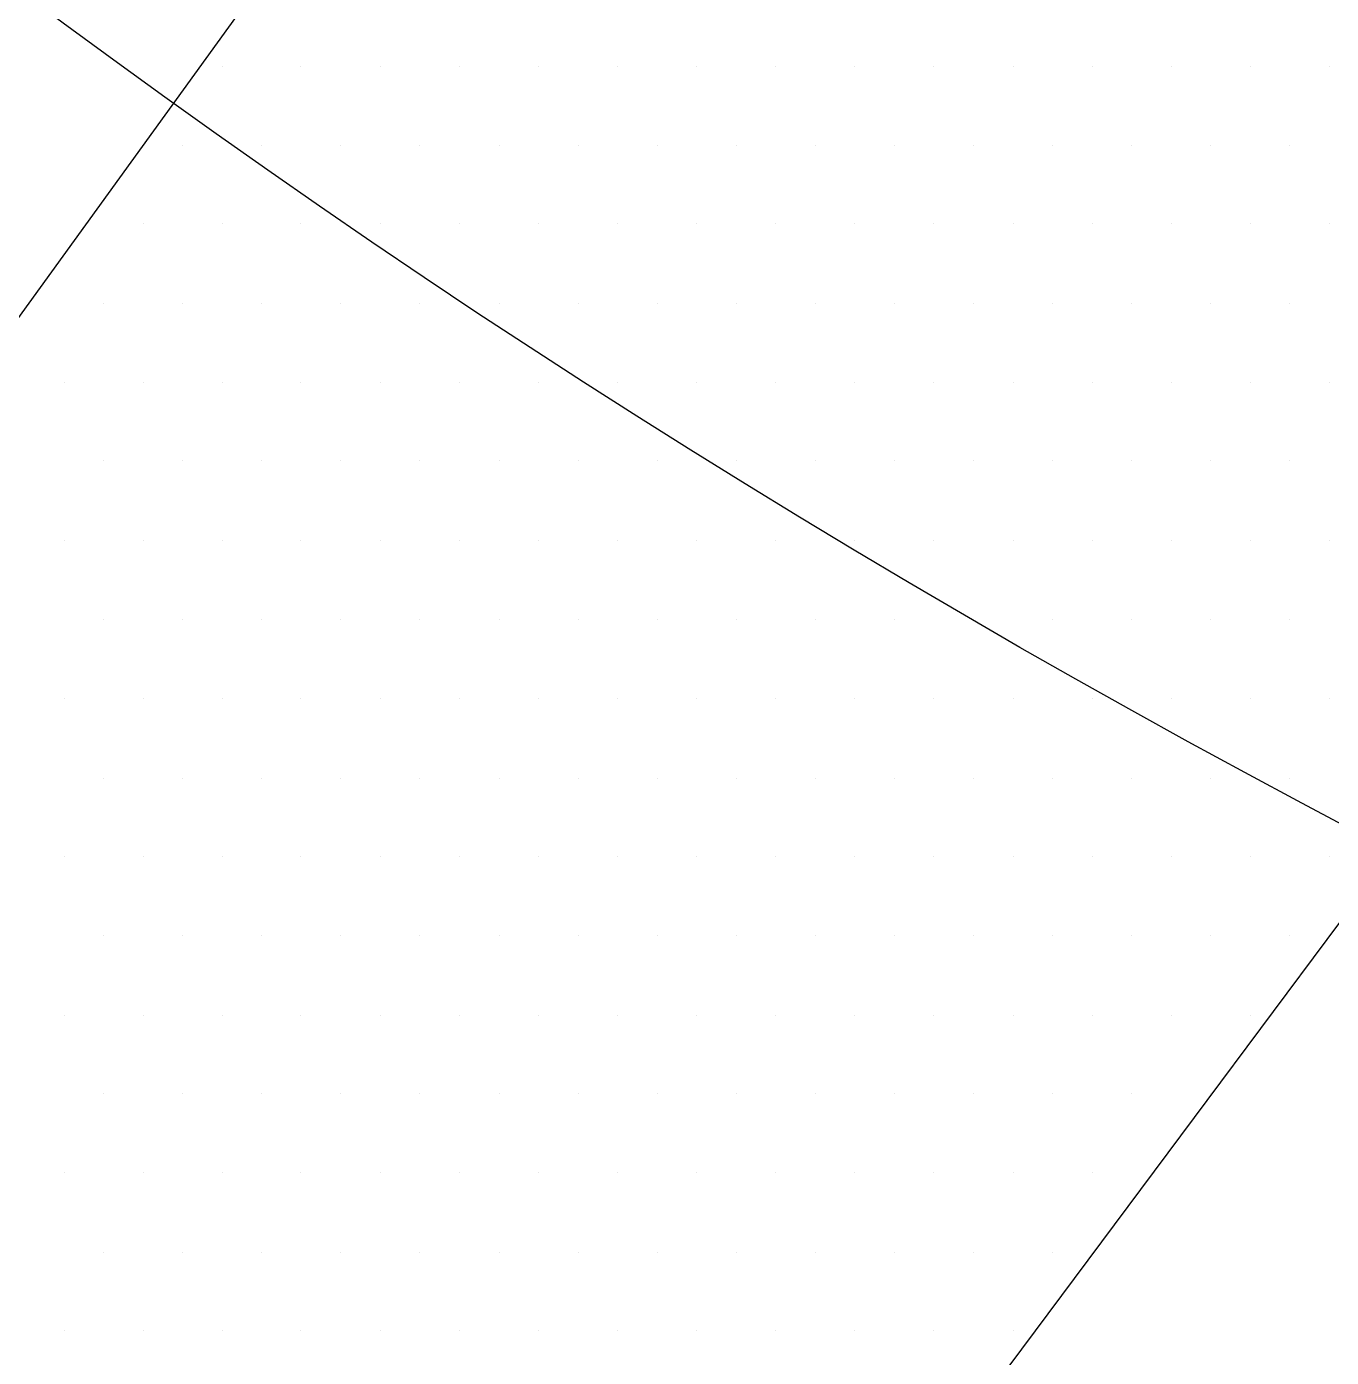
# Paper-space layout 'TOP_A1_00200_01-01-2017_MODELE' of a CAD drawing. Header units: millimetres. Extents: x -52 to 293, y -3 to 294.
# Drawn here: x 202.616 to 203.524, y 124.434 to 125.361 of the extents above; entities that cross this region are included whole.
import ezdxf

# ---------------------------------------------------------------- set-up
doc = ezdxf.new("R2010")
doc.units = ezdxf.units.MM
doc.header["$LTSCALE"] = 2
doc.linetypes.add('CACHEX2', pattern=[0.75, 0.5, -0.25])
for name, color, linetype in [('CALQUE_7', 4, 'Continuous'), ('CARTOUCHE', 7, 'Continuous'), ('rosace', 7, 'Continuous')]:
    doc.layers.add(name, color=color, linetype=linetype)

# ---------------------------------------------------------------- blocks, each defined once
blk = doc.blocks.new('A$C715108E3')
at = {"layer": 'CALQUE_7', "color": 131}
for p, q in [((-15.8713, -21.5878), (-15.8713, -21.5878)), ((-15.845, -21.5878), (-15.845, -21.5878)), ((-15.754, -21.5878), (-15.754, -21.5878)), ((-15.6619, -21.5878), (-15.6619, -21.5878)), ((-15.5699, -21.5878), (-15.5699, -21.5878)), ((-15.4786, -21.5878), (-15.4786, -21.5878)), ((-15.3866, -21.5878), (-15.3866, -21.5878)), ((-15.2948, -21.5878), (-15.2948, -21.5878)), ((-15.203, -21.5878), (-15.203, -21.5878)), ((-15.1117, -21.5878), (-15.1117, -21.5878)), ((-15.0197, -21.5878), (-15.0197, -21.5878)), ((-14.9278, -21.5878), (-14.9278, -21.5878)), ((-14.8364, -21.5878), (-14.8364, -21.5878)), ((-14.7444, -21.5878), (-14.7444, -21.5878)), ((-14.6527, -21.5878), (-14.6527, -21.5878)), ((-14.5611, -21.5878), (-14.5611, -21.5878)), ((-15.9376, -21.6792), (-15.9376, -21.6792)), ((-15.8915, -21.6792), (-15.8915, -21.6792)), ((-15.7995, -21.6792), (-15.7995, -21.6792)), ((-15.7075, -21.6792), (-15.7075, -21.6792)), ((-15.616, -21.6792), (-15.616, -21.6792)), ((-15.5242, -21.6792), (-15.5242, -21.6792)), ((-15.4324, -21.6792), (-15.4324, -21.6792)), ((-15.3409, -21.6792), (-15.3409, -21.6792)), ((-15.2491, -21.6792), (-15.2491, -21.6792)), ((-15.1572, -21.6792), (-15.1572, -21.6792)), ((-15.0652, -21.6792), (-15.0652, -21.6792)), ((-14.9739, -21.6792), (-14.9739, -21.6792)), ((-14.8819, -21.6792), (-14.8819, -21.6792)), ((-14.7903, -21.6792), (-14.7903, -21.6792)), ((-14.6988, -21.6792), (-14.6988, -21.6792)), ((-14.607, -21.6792), (-14.607, -21.6792)), ((-16.0032, -21.7705), (-16.0032, -21.7705)), ((-15.9369, -21.7705), (-15.9369, -21.7705)), ((-15.845, -21.7705), (-15.845, -21.7705)), ((-15.754, -21.7705), (-15.754, -21.7705)), ((-15.6619, -21.7705), (-15.6619, -21.7705)), ((-15.5699, -21.7705), (-15.5699, -21.7705)), ((-15.4786, -21.7705), (-15.4786, -21.7705)), ((-15.3866, -21.7705), (-15.3866, -21.7705)), ((-15.2948, -21.7705), (-15.2948, -21.7705)), ((-15.203, -21.7705), (-15.203, -21.7705)), ((-15.1117, -21.7705), (-15.1117, -21.7705)), ((-15.0197, -21.7705), (-15.0197, -21.7705)), ((-14.9278, -21.7705), (-14.9278, -21.7705)), ((-14.8364, -21.7705), (-14.8364, -21.7705)), ((-14.7444, -21.7705), (-14.7444, -21.7705)), ((-14.6527, -21.7705), (-14.6527, -21.7705)), ((-14.5611, -21.7705), (-14.5611, -21.7705)), ((-16.0697, -21.8631), (-16.0697, -21.8631)), ((-15.9828, -21.8631), (-15.9828, -21.8631)), ((-15.8915, -21.8631), (-15.8915, -21.8631)), ((-15.7995, -21.8631), (-15.7995, -21.8631)), ((-15.7075, -21.8631), (-15.7075, -21.8631)), ((-15.616, -21.8631), (-15.616, -21.8631)), ((-15.5242, -21.8631), (-15.5242, -21.8631)), ((-15.4324, -21.8631), (-15.4324, -21.8631)), ((-15.3409, -21.8631), (-15.3409, -21.8631)), ((-15.2491, -21.8631), (-15.2491, -21.8631)), ((-15.1572, -21.8631), (-15.1572, -21.8631)), ((-15.0652, -21.8631), (-15.0652, -21.8631)), ((-14.9739, -21.8631), (-14.9739, -21.8631)), ((-14.8819, -21.8631), (-14.8819, -21.8631)), ((-14.7903, -21.8631), (-14.7903, -21.8631)), ((-14.6988, -21.8631), (-14.6988, -21.8631)), ((-14.607, -21.8631), (-14.607, -21.8631)), ((-16.0287, -21.9543), (-16.0287, -21.9543)), ((-15.9369, -21.9543), (-15.9369, -21.9543)), ((-15.845, -21.9543), (-15.845, -21.9543)), ((-15.754, -21.9543), (-15.754, -21.9543)), ((-15.6619, -21.9543), (-15.6619, -21.9543)), ((-15.5699, -21.9543), (-15.5699, -21.9543)), ((-15.4786, -21.9543), (-15.4786, -21.9543)), ((-15.3866, -21.9543), (-15.3866, -21.9543)), ((-15.2948, -21.9543), (-15.2948, -21.9543)), ((-15.203, -21.9543), (-15.203, -21.9543)), ((-15.1117, -21.9543), (-15.1117, -21.9543)), ((-15.0197, -21.9543), (-15.0197, -21.9543)), ((-14.9278, -21.9543), (-14.9278, -21.9543)), ((-14.8364, -21.9543), (-14.8364, -21.9543)), ((-14.7444, -21.9543), (-14.7444, -21.9543)), ((-14.6527, -21.9543), (-14.6527, -21.9543)), ((-14.5611, -21.9543), (-14.5611, -21.9543)), ((-15.9828, -22.0454), (-15.9828, -22.0454)), ((-15.8915, -22.0454), (-15.8915, -22.0454)), ((-15.7995, -22.0454), (-15.7995, -22.0454)), ((-15.7075, -22.0454), (-15.7075, -22.0454)), ((-15.616, -22.0454), (-15.616, -22.0454)), ((-15.5242, -22.0454), (-15.5242, -22.0454)), ((-15.4324, -22.0454), (-15.4324, -22.0454)), ((-15.3409, -22.0454), (-15.3409, -22.0454)), ((-15.2491, -22.0454), (-15.2491, -22.0454)), ((-15.1572, -22.0454), (-15.1572, -22.0454)), ((-15.0652, -22.0454), (-15.0652, -22.0454)), ((-14.9739, -22.0454), (-14.9739, -22.0454)), ((-14.8819, -22.0454), (-14.8819, -22.0454)), ((-14.7903, -22.0454), (-14.7903, -22.0454)), ((-14.6988, -22.0454), (-14.6988, -22.0454)), ((-14.607, -22.0454), (-14.607, -22.0454)), ((-16.0287, -22.1382), (-16.0287, -22.1382)), ((-15.9369, -22.1382), (-15.9369, -22.1382)), ((-15.845, -22.1382), (-15.845, -22.1382)), ((-15.754, -22.1382), (-15.754, -22.1382)), ((-15.6619, -22.1382), (-15.6619, -22.1382)), ((-15.5699, -22.1382), (-15.5699, -22.1382)), ((-15.4786, -22.1382), (-15.4786, -22.1382)), ((-15.3866, -22.1382), (-15.3866, -22.1382)), ((-15.2948, -22.1382), (-15.2948, -22.1382)), ((-15.203, -22.1382), (-15.203, -22.1382)), ((-15.1117, -22.1382), (-15.1117, -22.1382)), ((-15.0197, -22.1382), (-15.0197, -22.1382)), ((-14.9278, -22.1382), (-14.9278, -22.1382)), ((-14.8364, -22.1382), (-14.8364, -22.1382)), ((-14.7444, -22.1382), (-14.7444, -22.1382)), ((-14.6527, -22.1382), (-14.6527, -22.1382)), ((-14.5611, -22.1382), (-14.5611, -22.1382)), ((-15.9828, -22.2295), (-15.9828, -22.2295)), ((-15.8915, -22.2295), (-15.8915, -22.2295)), ((-15.7995, -22.2295), (-15.7995, -22.2295)), ((-15.7075, -22.2295), (-15.7075, -22.2295)), ((-15.616, -22.2295), (-15.616, -22.2295)), ((-15.5242, -22.2295), (-15.5242, -22.2295)), ((-15.4324, -22.2295), (-15.4324, -22.2295)), ((-15.3409, -22.2295), (-15.3409, -22.2295)), ((-15.2491, -22.2295), (-15.2491, -22.2295)), ((-15.1572, -22.2295), (-15.1572, -22.2295)), ((-15.0652, -22.2295), (-15.0652, -22.2295)), ((-14.9739, -22.2295), (-14.9739, -22.2295)), ((-14.8819, -22.2295), (-14.8819, -22.2295)), ((-14.7903, -22.2295), (-14.7903, -22.2295)), ((-14.6988, -22.2295), (-14.6988, -22.2295)), ((-14.607, -22.2295), (-14.607, -22.2295)), ((-16.0287, -22.3209), (-16.0287, -22.3209)), ((-15.9369, -22.3209), (-15.9369, -22.3209)), ((-15.845, -22.3209), (-15.845, -22.3209)), ((-15.754, -22.3209), (-15.754, -22.3209)), ((-15.6619, -22.3209), (-15.6619, -22.3209)), ((-15.5699, -22.3209), (-15.5699, -22.3209)), ((-15.4786, -22.3209), (-15.4786, -22.3209)), ((-15.3866, -22.3209), (-15.3866, -22.3209)), ((-15.2948, -22.3209), (-15.2948, -22.3209)), ((-15.203, -22.3209), (-15.203, -22.3209)), ((-15.1117, -22.3209), (-15.1117, -22.3209)), ((-15.0197, -22.3209), (-15.0197, -22.3209)), ((-14.9278, -22.3209), (-14.9278, -22.3209)), ((-14.8364, -22.3209), (-14.8364, -22.3209)), ((-14.7444, -22.3209), (-14.7444, -22.3209)), ((-14.6527, -22.3209), (-14.6527, -22.3209)), ((-14.5611, -22.3209), (-14.5611, -22.3209)), ((-15.9828, -22.4135), (-15.9828, -22.4135)), ((-15.8915, -22.4135), (-15.8915, -22.4135)), ((-15.7995, -22.4135), (-15.7995, -22.4135)), ((-15.7075, -22.4135), (-15.7075, -22.4135)), ((-15.616, -22.4135), (-15.616, -22.4135)), ((-15.5242, -22.4135), (-15.5242, -22.4135)), ((-15.4324, -22.4135), (-15.4324, -22.4135)), ((-15.3409, -22.4135), (-15.3409, -22.4135)), ((-15.2491, -22.4135), (-15.2491, -22.4135)), ((-15.1572, -22.4135), (-15.1572, -22.4135)), ((-15.0652, -22.4135), (-15.0652, -22.4135)), ((-14.9739, -22.4135), (-14.9739, -22.4135)), ((-14.8819, -22.4135), (-14.8819, -22.4135)), ((-14.7903, -22.4135), (-14.7903, -22.4135)), ((-14.6988, -22.4135), (-14.6988, -22.4135)), ((-14.607, -22.4135), (-14.607, -22.4135)), ((-16.0287, -22.5048), (-16.0287, -22.5048)), ((-15.9369, -22.5048), (-15.9369, -22.5048)), ((-15.845, -22.5048), (-15.845, -22.5048)), ((-15.754, -22.5048), (-15.754, -22.5048)), ((-15.6619, -22.5048), (-15.6619, -22.5048)), ((-15.5699, -22.5048), (-15.5699, -22.5048)), ((-15.4786, -22.5048), (-15.4786, -22.5048)), ((-15.3866, -22.5048), (-15.3866, -22.5048)), ((-15.2948, -22.5048), (-15.2948, -22.5048)), ((-15.203, -22.5048), (-15.203, -22.5048)), ((-15.1117, -22.5048), (-15.1117, -22.5048)), ((-15.0197, -22.5048), (-15.0197, -22.5048)), ((-14.9278, -22.5048), (-14.9278, -22.5048)), ((-14.8364, -22.5048), (-14.8364, -22.5048)), ((-14.7444, -22.5048), (-14.7444, -22.5048)), ((-14.6527, -22.5048), (-14.6527, -22.5048)), ((-14.5611, -22.5048), (-14.5611, -22.5048)), ((-15.9828, -22.596), (-15.9828, -22.596)), ((-15.8915, -22.596), (-15.8915, -22.596)), ((-15.7995, -22.596), (-15.7995, -22.596)), ((-15.7075, -22.596), (-15.7075, -22.596)), ((-15.616, -22.596), (-15.616, -22.596)), ((-15.5242, -22.596), (-15.5242, -22.596)), ((-15.4324, -22.596), (-15.4324, -22.596)), ((-15.3409, -22.596), (-15.3409, -22.596)), ((-15.2491, -22.596), (-15.2491, -22.596)), ((-15.1572, -22.596), (-15.1572, -22.596)), ((-15.0652, -22.596), (-15.0652, -22.596)), ((-14.9739, -22.596), (-14.9739, -22.596)), ((-14.8819, -22.596), (-14.8819, -22.596)), ((-14.7903, -22.596), (-14.7903, -22.596)), ((-14.6988, -22.596), (-14.6988, -22.596)), ((-14.607, -22.596), (-14.607, -22.596)), ((-16.0287, -22.6884), (-16.0287, -22.6884)), ((-15.9369, -22.6884), (-15.9369, -22.6884)), ((-15.845, -22.6884), (-15.845, -22.6884)), ((-15.754, -22.6884), (-15.754, -22.6884)), ((-15.6619, -22.6884), (-15.6619, -22.6884)), ((-15.5699, -22.6884), (-15.5699, -22.6884)), ((-15.4786, -22.6884), (-15.4786, -22.6884)), ((-15.3866, -22.6884), (-15.3866, -22.6884)), ((-15.2948, -22.6884), (-15.2948, -22.6884)), ((-15.203, -22.6884), (-15.203, -22.6884)), ((-15.1117, -22.6884), (-15.1117, -22.6884)), ((-15.0197, -22.6884), (-15.0197, -22.6884)), ((-14.9278, -22.6884), (-14.9278, -22.6884)), ((-14.8364, -22.6884), (-14.8364, -22.6884)), ((-14.7444, -22.6884), (-14.7444, -22.6884)), ((-14.6527, -22.6884), (-14.6527, -22.6884)), ((-15.9828, -22.7799), (-15.9828, -22.7799)), ((-15.8915, -22.7799), (-15.8915, -22.7799)), ((-15.7995, -22.7799), (-15.7995, -22.7799)), ((-15.7075, -22.7799), (-15.7075, -22.7799)), ((-15.616, -22.7799), (-15.616, -22.7799)), ((-15.5242, -22.7799), (-15.5242, -22.7799)), ((-15.4324, -22.7799), (-15.4324, -22.7799)), ((-15.3409, -22.7799), (-15.3409, -22.7799)), ((-15.2491, -22.7799), (-15.2491, -22.7799)), ((-15.1572, -22.7799), (-15.1572, -22.7799)), ((-15.0652, -22.7799), (-15.0652, -22.7799)), ((-14.9739, -22.7799), (-14.9739, -22.7799)), ((-14.8819, -22.7799), (-14.8819, -22.7799)), ((-14.7903, -22.7799), (-14.7903, -22.7799)), ((-14.6988, -22.7799), (-14.6988, -22.7799)), ((-16.0287, -22.8712), (-16.0287, -22.8712)), ((-15.9369, -22.8712), (-15.9369, -22.8712)), ((-15.845, -22.8712), (-15.845, -22.8712)), ((-15.754, -22.8712), (-15.754, -22.8712)), ((-15.6619, -22.8712), (-15.6619, -22.8712)), ((-15.5699, -22.8712), (-15.5699, -22.8712)), ((-15.4786, -22.8712), (-15.4786, -22.8712)), ((-15.3866, -22.8712), (-15.3866, -22.8712)), ((-15.2948, -22.8712), (-15.2948, -22.8712)), ((-15.203, -22.8712), (-15.203, -22.8712)), ((-15.1117, -22.8712), (-15.1117, -22.8712)), ((-15.0197, -22.8712), (-15.0197, -22.8712)), ((-14.9278, -22.8712), (-14.9278, -22.8712)), ((-14.8364, -22.8712), (-14.8364, -22.8712)), ((-15.9828, -22.9636), (-15.9828, -22.9636)), ((-15.8915, -22.9636), (-15.8915, -22.9636)), ((-15.7995, -22.9636), (-15.7995, -22.9636)), ((-15.7075, -22.9636), (-15.7075, -22.9636)), ((-15.616, -22.9636), (-15.616, -22.9636)), ((-15.5242, -22.9636), (-15.5242, -22.9636)), ((-15.4324, -22.9636), (-15.4324, -22.9636)), ((-15.3409, -22.9636), (-15.3409, -22.9636)), ((-15.2491, -22.9636), (-15.2491, -22.9636)), ((-15.1572, -22.9636), (-15.1572, -22.9636)), ((-15.0652, -22.9636), (-15.0652, -22.9636)), ((-14.9739, -22.9636), (-14.9739, -22.9636)), ((-14.8819, -22.9636), (-14.8819, -22.9636)), ((-16.0287, -23.055), (-16.0287, -23.055)), ((-15.9369, -23.055), (-15.9369, -23.055)), ((-15.845, -23.055), (-15.845, -23.055)), ((-15.754, -23.055), (-15.754, -23.055)), ((-15.6619, -23.055), (-15.6619, -23.055)), ((-15.5699, -23.055), (-15.5699, -23.055)), ((-15.4786, -23.055), (-15.4786, -23.055)), ((-15.3866, -23.055), (-15.3866, -23.055)), ((-15.2948, -23.055), (-15.2948, -23.055)), ((-15.203, -23.055), (-15.203, -23.055)), ((-15.1117, -23.055), (-15.1117, -23.055)), ((-15.0197, -23.055), (-15.0197, -23.055)), ((-14.9278, -23.055), (-14.9278, -23.055))]:
    blk.add_line(p, q, dxfattribs=at)
blk.add_lwpolyline([(-13.895, -18.9134), (-20.3713, -18.2597), (-20.2455, -18.5991), (-19.5037, -19.9063), (-19.4659, -20.0075), (-15.0643, -20.4719), (-16.7516, -22.8048), (-16.3741, -23.1322), (-15.8207, -23.5348), (-15.4563, -23.799), (-13.7331, -21.4856)], dxfattribs=at)
blk = doc.blocks.new('A$C581E6685')
at = {"layer": 'rosace', "color": 32, "linetype": 'CACHEX2', "ltscale": 1.5}
blk.add_ellipse((-38.0538, 23.8138), major_axis=(-19.0311, -3.534), ratio=0.590567, dxfattribs=at)
at = {"layer": 'rosace', "color": 32}
blk.add_ellipse((-37.6144, 23.8499), major_axis=(-13.5768, -4.2839), ratio=0.791971, dxfattribs=at)
at = {"layer": 'CARTOUCHE'}
blk.add_blockref('A$C715108E3', (-31.6739, 36.3189), dxfattribs=at)

psp = doc.layouts.new('TOP_A1_00200_01-01-2017_MODELE')

# ---------------------------------------------------------------- linework, layer by layer
at = {"layer": 'CARTOUCHE'}
psp.add_rational_spline([(193.99311, 140.73587), (193.99311, 129.84471), (193.99311, 118.95355), (193.99311, 115.11355), (197.83311, 115.11355), (243.37237, 115.11355), (288.91164, 115.11355), (292.75164, 115.11355), (292.75164, 118.95355), (292.75164, 129.84471), (292.75164, 140.73587), (292.75164, 144.57587), (288.91164, 144.57587), (243.37237, 144.57587), (197.83311, 144.57587), (193.99311, 144.57587), (193.99311, 140.73587)], [1, 1, 1, 0.707106781187, 1, 1, 1, 0.707106781187, 1, 1, 1, 0.707106781187, 1, 1, 1, 0.707106781187, 1], degree=2, knots=[0, 0, 0, 1, 1, 2.570796, 2.570796, 3.570796, 3.570796, 5.141593, 5.141593, 6.141593, 6.141593, 7.712389, 7.712389, 8.712389, 8.712389, 10.283185, 10.283185, 10.283185], dxfattribs=at)

# ---------------------------------------------------------------- block references
at = {"layer": 'CARTOUCHE', "xscale": 0.6, "yscale": 0.6, "zscale": 0.6}
psp.add_blockref('A$C581E6685', (231.26385, 116.49412), dxfattribs=at)

doc.saveas('drawing.dxf')
